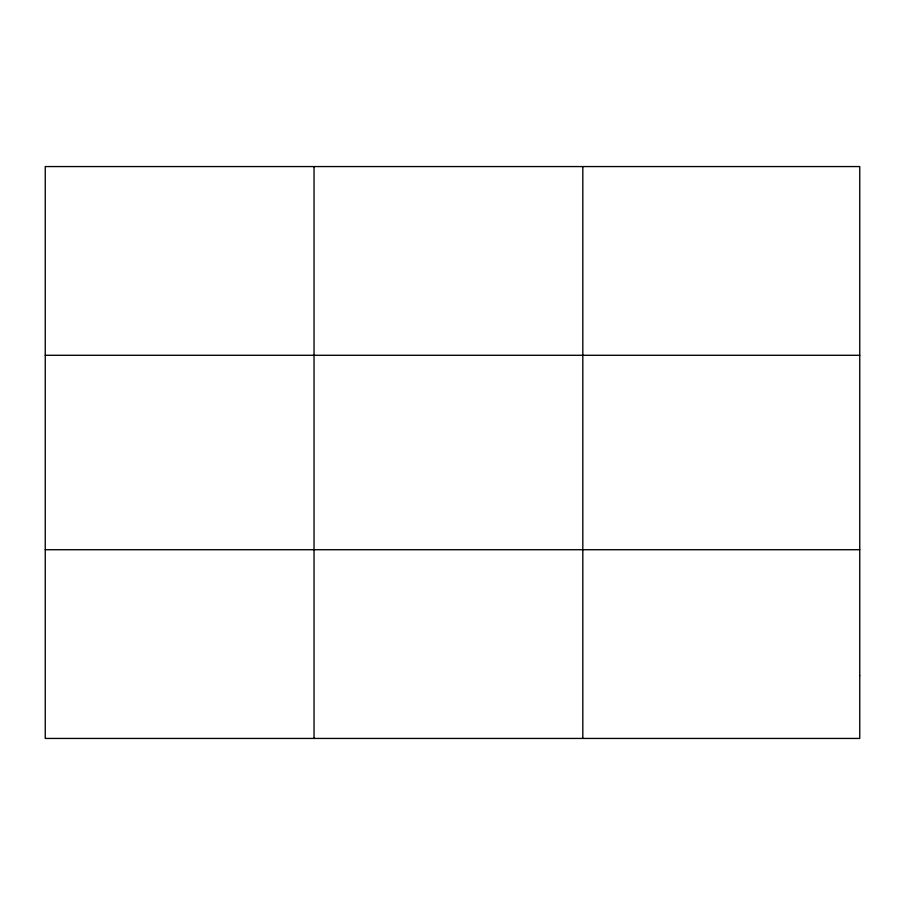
<?xml version="1.0" encoding="UTF-8"?>
<svg xmlns="http://www.w3.org/2000/svg" width="905" height="905" viewBox="0 0 905 905"><rect width="100%" height="100%" fill="white"/><g stroke="black" fill="none" stroke-linecap="round" stroke-linejoin="round"><path stroke-width="1.36" d="M314.035 738.435L314.035 166.565M582.82 738.435L582.82 166.565M45.25 355.28L859.75 355.28M45.25 549.72L859.75 549.72M859.75 675.526L859.75 738.435L45.25 738.435L45.25 166.565L859.75 166.565L859.75 675.526"/></g></svg>
